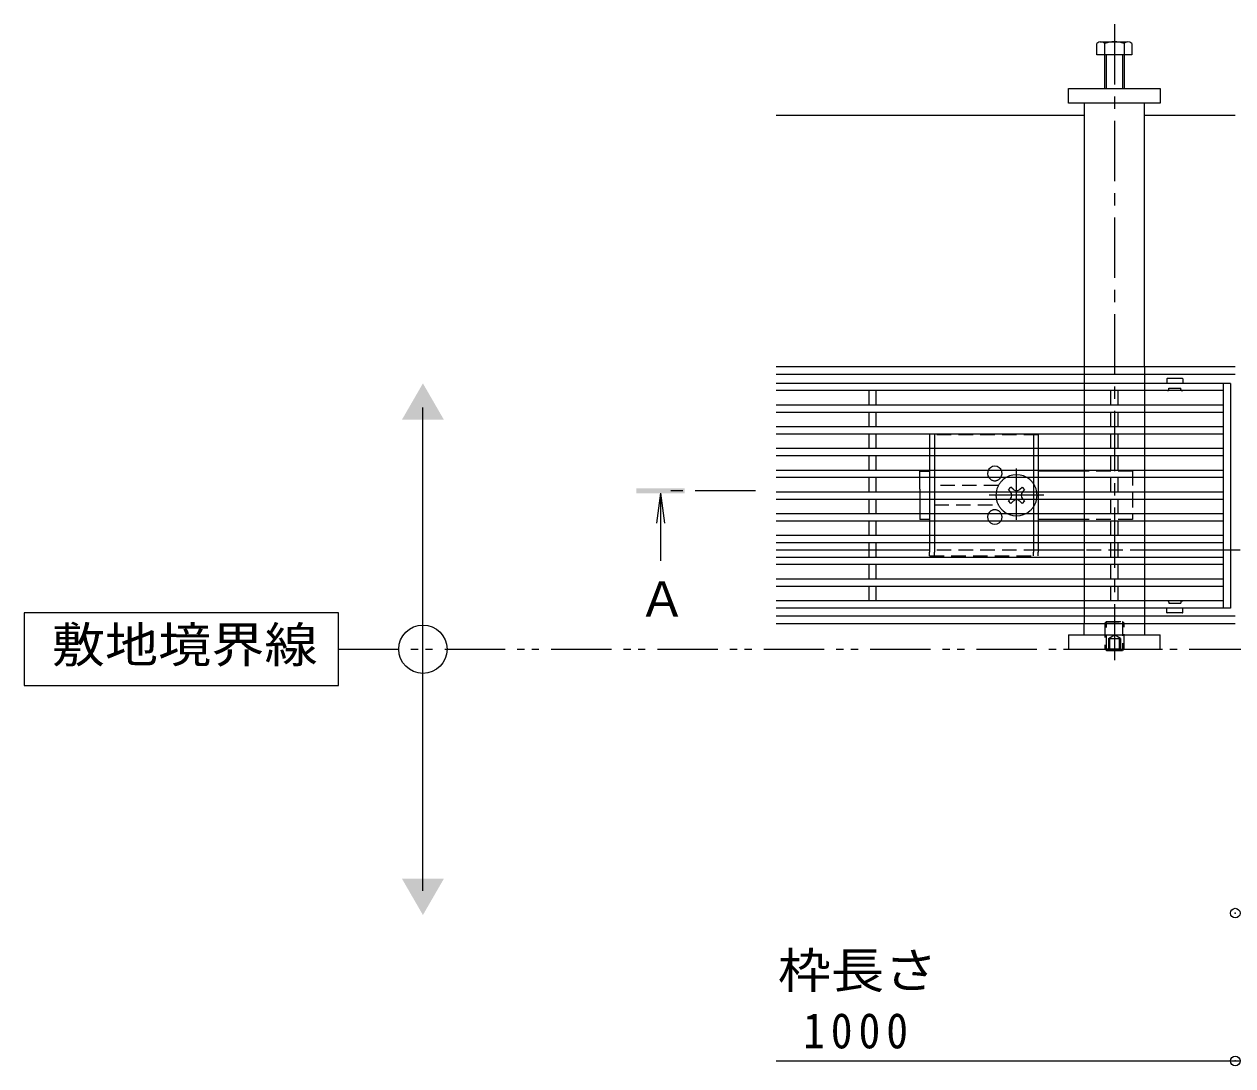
# Model space of a CAD drawing. Units: millimetres at full size, sheet at 1:5; details may follow other scales. Extents: x -1763 to 1942, y -1329 to 1372.
# Drawn here: x -1763 to -1263, y 7 to 438 of the extents above; entities that cross this region are included whole.
import ezdxf
from ezdxf.enums import TextEntityAlignment as Align

# ---------------------------------------------------------------- set-up
doc = ezdxf.new("R2010")
doc.units = ezdxf.units.MM
doc.header["$LTSCALE"] = 5
doc.header["$PDMODE"] = 32
doc.header["$PDSIZE"] = 4
for name, pattern in [('CHAIN1', [8, 5, -1, 1, -1]), ('DASHED1', [1.8, 1.2, -0.6]), ('DOUBLE_CHAIN1', [8.8, 5, -1, 0.6, -0.6, 0.6, -1])]:
    doc.linetypes.add(name, pattern=pattern)
for name, color, linetype, lineweight in [('4-0_OUTLINE-0', 7, 'Continuous', 9), ('4-2_A_避難通路', 3, 'Continuous', 9), ('4-4_0108_天井情報・�', 7, 'Continuous', 9), ('4-5_0055_アルミ建具_', 7, 'Continuous', 9)]:
    doc.layers.add(name, color=color, linetype=linetype, lineweight=lineweight)
doc.styles.add('ＭＳ ゴシック', font='')
doc.styles.get('ＭＳ ゴシック').set_extended_font_data('MS Gothic')

msp = doc.modelspace()

# ---------------------------------------------------------------- linework, layer by layer
at = {"layer": '4-0_OUTLINE-0', "color": 4, "linetype": 'CHAIN1'}
msp.add_line((-1311.791, 437.665), (-1311.791, 174.521), dxfattribs=at)
at = {"layer": '4-0_OUTLINE-0', "color": 2}
for p, q in [((-1317.654, 430.321), (-1306.454, 430.321)), ((-1318.991, 425.021), (-1318.991, 429.721)), ((-1315.791, 411.021), (-1315.791, 429.721)), ((-1307.791, 429.721), (-1307.791, 411.021)), ((-1304.591, 429.721), (-1304.591, 425.021)), ((-1304.591, 425.021), (-1318.991, 425.021)), ((-1315.091, 411.021), (-1315.091, 425.021)), ((-1308.491, 425.021), (-1308.491, 411.021)), ((-1388.291, 266.221), (-1388.291, 259.221)), ((-1386.291, 266.221), (-1386.291, 259.221)), ((-1345.291, 266.221), (-1345.291, 259.221)), ((-1343.291, 266.221), (-1343.291, 259.221)), ((-1388.291, 256.221), (-1388.291, 249.221)), ((-1386.291, 256.221), (-1386.291, 249.221)), ((-1345.291, 256.221), (-1345.291, 249.221)), ((-1343.291, 256.221), (-1343.291, 249.221)), ((-1388.291, 246.221), (-1388.291, 239.221)), ((-1386.291, 246.221), (-1386.291, 239.221)), ((-1345.291, 246.221), (-1345.291, 239.221)), ((-1343.291, 246.221), (-1343.291, 239.221)), ((-1388.291, 236.221), (-1388.291, 229.221)), ((-1386.291, 236.221), (-1386.291, 229.221)), ((-1345.291, 236.221), (-1345.291, 229.221)), ((-1343.291, 236.221), (-1343.291, 229.221)), ((-1388.291, 226.221), (-1388.291, 219.221)), ((-1386.291, 226.221), (-1386.291, 219.221)), ((-1345.291, 226.221), (-1345.291, 219.221)), ((-1343.291, 226.221), (-1343.291, 219.221)), ((-1315.091, 178.505), (-1315.606, 179.021)), ((-1315.091, 179.021), (-1315.091, 178.505)), ((-1315.091, 178.505), (-1308.491, 178.505)), ((-1308.491, 179.021), (-1308.491, 178.505)), ((-1307.975, 179.021), (-1308.491, 178.505))]:
    msp.add_line(p, q, dxfattribs=at)
at = {"layer": '4-0_OUTLINE-0'}
for p, q in [((-1330.791, 411.021), (-1292.791, 411.021)), ((-1330.791, 405.021), (-1330.791, 411.021)), ((-1292.791, 411.021), (-1292.791, 405.021)), ((-1292.791, 405.021), (-1330.791, 405.021)), ((-1324.291, 405.021), (-1324.291, 295.921)), ((-1299.291, 295.921), (-1299.291, 405.021)), ((-1451.791, 400.021), (-1324.291, 400.021)), ((-1299.291, 400.021), (-1261.791, 400.021)), ((-1261.791, 295.921), (-1451.791, 295.921)), ((-1261.791, 292.721), (-1451.791, 292.721)), ((-1324.291, 292.721), (-1324.291, 289.221)), ((-1299.291, 292.721), (-1299.291, 289.221)), ((-1324.291, 286.221), (-1324.291, 279.221)), ((-1299.291, 286.221), (-1299.291, 279.221)), ((-1324.291, 276.221), (-1324.291, 269.221)), ((-1299.291, 276.221), (-1299.291, 269.221)), ((-1324.291, 266.221), (-1324.291, 259.221)), ((-1299.291, 266.221), (-1299.291, 259.221)), ((-1324.291, 256.221), (-1324.291, 249.221)), ((-1299.291, 256.221), (-1299.291, 249.221)), ((-1392.291, 252.721), (-1388.291, 252.721)), ((-1392.291, 245.221), (-1392.291, 252.721)), ((-1324.291, 252.721), (-1343.291, 252.721)), ((-1355.649, 245.019), (-1354.589, 246.079)), ((-1353.73, 245.221), (-1354.589, 246.079)), ((-1350.851, 245.221), (-1349.992, 246.079)), ((-1349.992, 246.079), (-1348.932, 245.019)), ((-1324.291, 246.221), (-1324.291, 239.221)), ((-1299.291, 246.221), (-1299.291, 239.221)), ((-1392.291, 240.221), (-1392.291, 232.721)), ((-1354.765, 244.135), (-1355.649, 245.019)), ((-1354.765, 241.307), (-1355.649, 240.423)), ((-1354.589, 239.362), (-1355.649, 240.423)), ((-1353.73, 240.221), (-1354.589, 239.362)), ((-1350.851, 240.221), (-1349.992, 239.362)), ((-1348.932, 240.423), (-1349.992, 239.362)), ((-1349.816, 244.135), (-1348.932, 245.019)), ((-1349.816, 241.307), (-1348.932, 240.423)), ((-1324.291, 236.221), (-1324.291, 229.221)), ((-1299.291, 236.221), (-1299.291, 229.221)), ((-1388.291, 232.721), (-1392.291, 232.721)), ((-1324.291, 232.721), (-1343.291, 232.721)), ((-1324.291, 226.221), (-1324.291, 219.221)), ((-1299.291, 226.221), (-1299.291, 219.221)), ((-1413.291, 220.021), (-1451.791, 220.021)), ((-1388.291, 220.021), (-1410.291, 220.021)), ((-1324.291, 220.021), (-1343.291, 220.021)), ((-1324.291, 216.221), (-1324.291, 209.221)), ((-1266.791, 220.021), (-1299.291, 220.021)), ((-1299.291, 216.221), (-1299.291, 209.221)), ((-1324.291, 206.221), (-1324.291, 199.221)), ((-1299.291, 206.221), (-1299.291, 199.221)), ((-1324.291, 196.221), (-1324.291, 192.721)), ((-1299.291, 196.221), (-1299.291, 192.721)), ((-1261.791, 192.721), (-1451.791, 192.721)), ((-1261.791, 189.521), (-1451.791, 189.521)), ((-1324.291, 185.021), (-1324.291, 189.521)), ((-1299.291, 189.521), (-1299.291, 185.021)), ((-1330.791, 185.021), (-1292.791, 185.021))]:
    msp.add_line(p, q, dxfattribs=at)
at = {"layer": '4-0_OUTLINE-0', "linetype": 'DASHED1'}
for p, q in [((-1324.291, 295.921), (-1324.291, 292.721)), ((-1299.291, 295.921), (-1299.291, 292.721)), ((-1324.291, 289.221), (-1324.291, 286.221)), ((-1299.291, 289.221), (-1299.291, 286.221)), ((-1324.291, 279.221), (-1324.291, 276.221)), ((-1299.291, 279.221), (-1299.291, 276.221)), ((-1324.291, 269.221), (-1324.291, 266.221)), ((-1299.291, 269.221), (-1299.291, 266.221)), ((-1324.291, 259.221), (-1324.291, 256.221)), ((-1299.291, 259.221), (-1299.291, 256.221)), ((-1304.291, 252.721), (-1324.291, 252.721)), ((-1304.291, 252.721), (-1304.291, 232.721)), ((-1392.291, 245.221), (-1392.291, 240.221)), ((-1359.791, 246.721), (-1386.291, 246.721)), ((-1324.291, 249.221), (-1324.291, 246.221)), ((-1299.291, 249.221), (-1299.291, 246.221)), ((-1386.291, 238.721), (-1359.791, 238.721)), ((-1324.291, 239.221), (-1324.291, 236.221)), ((-1299.291, 239.221), (-1299.291, 236.221)), ((-1304.291, 232.721), (-1324.291, 232.721)), ((-1324.291, 229.221), (-1324.291, 226.221)), ((-1299.291, 229.221), (-1299.291, 226.221)), ((-1410.291, 220.021), (-1413.291, 220.021)), ((-1343.291, 220.021), (-1388.291, 220.021)), ((-1299.291, 220.021), (-1324.291, 220.021)), ((-1324.291, 219.221), (-1324.291, 216.221)), ((-1299.291, 219.221), (-1299.291, 216.221)), ((-1263.791, 220.021), (-1266.791, 220.021)), ((-1324.291, 209.221), (-1324.291, 206.221)), ((-1299.291, 209.221), (-1299.291, 206.221)), ((-1324.291, 199.221), (-1324.291, 196.221)), ((-1299.291, 199.221), (-1299.291, 196.221)), ((-1324.291, 192.721), (-1324.291, 189.521)), ((-1299.291, 192.721), (-1299.291, 189.521))]:
    msp.add_line(p, q, dxfattribs=at)
at = {"layer": '4-0_OUTLINE-0', "color": 2, "linetype": 'DASHED1'}
for p, q in [((-1343.291, 267.721), (-1388.291, 267.721)), ((-1388.291, 267.721), (-1388.291, 266.221)), ((-1386.291, 267.721), (-1386.291, 266.221)), ((-1345.291, 267.721), (-1345.291, 266.221)), ((-1343.291, 267.721), (-1343.291, 266.221)), ((-1388.291, 259.221), (-1388.291, 256.221)), ((-1386.291, 259.221), (-1386.291, 256.221)), ((-1345.291, 259.221), (-1345.291, 256.221)), ((-1343.291, 259.221), (-1343.291, 256.221)), ((-1388.291, 249.221), (-1388.291, 246.221)), ((-1386.291, 249.221), (-1386.291, 246.221)), ((-1345.291, 249.221), (-1345.291, 246.221)), ((-1343.291, 249.221), (-1343.291, 246.221)), ((-1388.291, 239.221), (-1388.291, 236.221)), ((-1386.291, 239.221), (-1386.291, 236.221)), ((-1345.291, 239.221), (-1345.291, 236.221)), ((-1343.291, 239.221), (-1343.291, 236.221)), ((-1388.291, 229.221), (-1388.291, 226.221)), ((-1386.291, 229.221), (-1386.291, 226.221)), ((-1345.291, 229.221), (-1345.291, 226.221)), ((-1343.291, 229.221), (-1343.291, 226.221)), ((-1388.291, 217.721), (-1388.291, 219.221)), ((-1388.291, 217.721), (-1343.291, 217.721)), ((-1386.291, 217.721), (-1386.291, 219.221)), ((-1345.291, 217.721), (-1345.291, 219.221)), ((-1343.291, 217.721), (-1343.291, 219.221)), ((-1315.091, 190.505), (-1315.791, 189.805)), ((-1315.091, 179.021), (-1315.091, 190.505)), ((-1315.091, 190.505), (-1308.491, 190.505)), ((-1308.491, 190.505), (-1308.491, 179.021)), ((-1307.791, 189.805), (-1308.491, 190.505)), ((-1315.791, 189.805), (-1315.791, 179.205)), ((-1315.791, 189.805), (-1307.791, 189.805)), ((-1307.791, 179.205), (-1307.791, 189.805)), ((-1314.291, 183.505), (-1311.791, 184.948)), ((-1314.291, 183.505), (-1309.291, 183.505)), ((-1314.291, 183.505), (-1314.291, 178.505)), ((-1313.791, 183.505), (-1313.791, 178.505)), ((-1309.291, 183.505), (-1311.791, 184.948)), ((-1309.791, 183.505), (-1309.791, 178.505)), ((-1309.291, 183.505), (-1309.291, 178.505)), ((-1315.791, 179.205), (-1307.791, 179.205)), ((-1315.791, 179.205), (-1315.606, 179.021)), ((-1307.791, 179.205), (-1307.975, 179.021))]:
    msp.add_line(p, q, dxfattribs=at)
at = {"layer": '4-0_OUTLINE-0', "linetype": 'CHAIN1'}
for p, q in [((-1352.291, 232.536), (-1352.291, 253.793)), ((-1341.033, 242.721), (-1363.642, 242.721))]:
    msp.add_line(p, q, dxfattribs=at)
at = {"layer": '4-0_OUTLINE-0'}
for points in [[(-1259.791, 220.021), (-1261.791, 220.021), (-1263.791, 220.021)], [(-1330.791, 185.021), (-1330.791, 179.021), (-1292.791, 179.021), (-1292.791, 185.021)]]:
    msp.add_lwpolyline(points, dxfattribs=at)
at = {"layer": '4-0_OUTLINE-0', "color": 2}
for centre, radius, start, end in [((-1317.391, 427.945), 2.39, 47.9749, 132.0251), ((-1311.791, 416.913), 13.418, 72.65606, 107.34394), ((-1306.191, 427.945), 2.39, 47.9749, 132.0251)]:
    msp.add_arc(centre, radius, start, end, dxfattribs=at)
at = {"layer": '4-0_OUTLINE-0'}
for centre, radius, start, end in [((-1361.291, 251.721), 3, 303.55731, 236.44269), ((-1352.291, 242.721), 8.5, 49.88083, 130.11917), ((-1352.291, 242.721), 8.5, 155.68426, 204.31574), ((-1352.291, 246.61), 2, 223.98214, 316.01786), ((-1352.291, 242.721), 8.5, 335.68426, 24.31574), ((-1356.18, 242.721), 2, 315, 45), ((-1352.291, 238.832), 2, 43.98214, 136.01786), ((-1348.402, 242.721), 2, 135, 225), ((-1361.291, 233.721), 3, 123.55731, 56.44269), ((-1352.291, 242.721), 8.5, 229.88083, 310.11917)]:
    msp.add_arc(centre, radius, start, end, dxfattribs=at)
at = {"layer": '4-0_OUTLINE-0', "linetype": 'DASHED1'}
for centre, radius, start, end in [((-1361.291, 251.721), 3, 236.44269, 303.55731), ((-1352.291, 242.721), 8.5, 130.11917, 155.68426), ((-1352.291, 242.721), 8.5, 24.31574, 49.88083), ((-1361.291, 233.721), 3, 56.44269, 123.55731), ((-1352.291, 242.721), 8.5, 204.31574, 229.88083), ((-1352.291, 242.721), 8.5, 310.11917, 335.68426)]:
    msp.add_arc(centre, radius, start, end, dxfattribs=at)
at = {"layer": '4-2_A_避難通路'}
for p, q in [((-1290.041, 290.921), (-1290.041, 289.021)), ((-1283.641, 291.021), (-1289.941, 291.021)), ((-1283.541, 290.921), (-1283.541, 289.021)), ((-1263.791, 289.021), (-1451.791, 289.021)), ((-1410.291, 286.021), (-1451.791, 286.021)), ((-1413.291, 280.021), (-1413.291, 286.021)), ((-1410.291, 280.021), (-1410.291, 286.021)), ((-1313.291, 280.021), (-1313.291, 286.021)), ((-1266.791, 286.021), (-1310.291, 286.021)), ((-1266.791, 289.021), (-1266.791, 196.021)), ((-1263.791, 289.021), (-1263.791, 196.021)), ((-1266.791, 280.021), (-1451.791, 280.021)), ((-1266.791, 277.021), (-1451.791, 277.021)), ((-1413.291, 271.021), (-1413.291, 277.021)), ((-1410.291, 271.021), (-1410.291, 277.021)), ((-1313.291, 271.021), (-1313.291, 277.021)), ((-1310.291, 271.021), (-1310.291, 277.021)), ((-1266.791, 271.021), (-1451.791, 271.021)), ((-1266.791, 268.021), (-1451.791, 268.021)), ((-1413.291, 262.021), (-1413.291, 268.021)), ((-1410.291, 262.021), (-1410.291, 268.021)), ((-1313.291, 262.021), (-1313.291, 268.021)), ((-1310.291, 262.021), (-1310.291, 268.021)), ((-1266.791, 262.021), (-1451.791, 262.021)), ((-1266.791, 259.021), (-1451.791, 259.021)), ((-1413.291, 253.021), (-1413.291, 259.021)), ((-1410.291, 253.021), (-1410.291, 259.021)), ((-1313.291, 253.021), (-1313.291, 259.021)), ((-1310.291, 253.021), (-1310.291, 259.021)), ((-1266.791, 253.021), (-1451.791, 253.021)), ((-1266.791, 250.021), (-1451.791, 250.021)), ((-1413.291, 244.021), (-1413.291, 250.021)), ((-1410.291, 244.021), (-1410.291, 250.021)), ((-1313.291, 244.021), (-1313.291, 250.021)), ((-1310.291, 244.021), (-1310.291, 250.021)), ((-1266.791, 244.021), (-1451.791, 244.021)), ((-1266.791, 241.021), (-1451.791, 241.021)), ((-1413.291, 235.021), (-1413.291, 241.021)), ((-1410.291, 235.021), (-1410.291, 241.021)), ((-1313.291, 235.021), (-1313.291, 241.021)), ((-1310.291, 235.021), (-1310.291, 241.021)), ((-1266.791, 235.021), (-1451.791, 235.021)), ((-1266.791, 232.021), (-1451.791, 232.021)), ((-1413.291, 226.021), (-1413.291, 232.021)), ((-1410.291, 226.021), (-1410.291, 232.021)), ((-1313.291, 226.021), (-1313.291, 232.021)), ((-1310.291, 226.021), (-1310.291, 232.021)), ((-1266.791, 226.021), (-1451.791, 226.021)), ((-1266.791, 223.021), (-1451.791, 223.021)), ((-1413.291, 217.021), (-1413.291, 223.021)), ((-1410.291, 217.021), (-1410.291, 223.021)), ((-1313.291, 217.021), (-1313.291, 223.021)), ((-1310.291, 217.021), (-1310.291, 223.021)), ((-1266.791, 217.021), (-1451.791, 217.021)), ((-1266.791, 214.021), (-1451.791, 214.021)), ((-1413.291, 208.021), (-1413.291, 214.021)), ((-1410.291, 208.021), (-1410.291, 214.021)), ((-1313.291, 208.021), (-1313.291, 214.021)), ((-1310.291, 208.021), (-1310.291, 214.021)), ((-1266.791, 208.021), (-1451.791, 208.021)), ((-1266.791, 205.021), (-1451.791, 205.021)), ((-1413.291, 199.021), (-1413.291, 205.021)), ((-1410.291, 199.021), (-1410.291, 205.021)), ((-1313.291, 199.021), (-1313.291, 205.021)), ((-1310.291, 199.021), (-1310.291, 205.021)), ((-1266.791, 199.021), (-1451.791, 199.021)), ((-1263.791, 196.021), (-1451.791, 196.021)), ((-1290.041, 194.121), (-1290.041, 196.021)), ((-1283.541, 194.121), (-1283.541, 196.021)), ((-1283.641, 194.021), (-1289.941, 194.021))]:
    msp.add_line(p, q, dxfattribs=at)
at = {"layer": '4-2_A_避難通路', "linetype": 'DASHED1'}
for p, q in [((-1289.791, 286.021), (-1290.041, 286.021)), ((-1289.291, 286.521), (-1289.291, 287.021)), ((-1289.291, 287.021), (-1284.291, 287.021)), ((-1284.291, 286.521), (-1284.291, 287.021)), ((-1283.791, 286.021), (-1283.541, 286.021)), ((-1289.791, 199.021), (-1290.041, 199.021)), ((-1289.291, 198.521), (-1289.291, 198.021)), ((-1289.291, 198.021), (-1284.291, 198.021)), ((-1284.291, 198.521), (-1284.291, 198.021)), ((-1283.791, 199.021), (-1283.541, 199.021))]:
    msp.add_line(p, q, dxfattribs=at)
at = {"layer": '4-2_A_避難通路'}
msp.add_lwpolyline([(-1310.291, 280.021), (-1310.291, 286.021), (-1410.291, 286.021)], dxfattribs=at)
for centre, start, end in [((-1289.941, 290.921), 90, 180), ((-1283.641, 290.921), 0, 90), ((-1289.941, 194.121), 180, 270), ((-1283.641, 194.121), 270, 0)]:
    msp.add_arc(centre, 0.1, start, end, dxfattribs=at)
at = {"layer": '4-2_A_避難通路', "linetype": 'DASHED1'}
for centre, start, end in [((-1289.791, 286.521), 270, 0), ((-1283.791, 286.521), 180, 270), ((-1289.791, 198.521), 0, 90), ((-1283.791, 198.521), 90, 180)]:
    msp.add_arc(centre, 0.5, start, end, dxfattribs=at)
at = {"layer": '4-4_0108_天井情報・�'}
msp.add_line((-1451.791, 8.616), (-71.791, 8.616), dxfattribs=at)
for p in [(-1261.791, 69.801), (-1261.791, 8.616)]:
    msp.add_point(p, dxfattribs=at)
at = {"layer": '4-5_0055_アルミ建具_'}
msp.add_line((-1597.888, 79.021), (-1597.888, 279.021), dxfattribs=at)
at = {"layer": '4-5_0055_アルミ建具_', "color": 4}
for q in [(-1501.19, 231.128), (-1497.927, 231.128), (-1499.559, 215.521)]:
    msp.add_line((-1499.559, 243.521), q, dxfattribs=at)
at = {"layer": '4-5_0055_アルミ建具_', "color": 4, "linetype": 'CHAIN1'}
msp.add_line((-1460.291, 244.521), (-1499.559, 244.521), dxfattribs=at)
at = {"layer": '4-5_0055_アルミ建具_', "color": 2, "linetype": 'DOUBLE_CHAIN1'}
msp.add_line((-1632.865, 179.021), (45.755, 179.021), dxfattribs=at)
at = {"layer": '4-5_0055_アルミ建具_'}
msp.add_lwpolyline([(-1762.865, 164.021), (-1632.865, 164.021), (-1632.865, 194.021), (-1762.865, 194.021)], close=True, dxfattribs=at)
msp.add_circle((-1597.888, 179.021), 10, dxfattribs=at)
for points in [[(-1606.548, 274.021), (-1589.228, 274.021), (-1597.888, 289.021)], [(-1606.548, 84.021), (-1589.228, 84.021), (-1597.888, 69.021)]]:
    msp.add_solid(points, dxfattribs=at)
at = {"layer": '4-5_0055_アルミ建具_', "color": 4}
msp.add_solid([(-1489.559, 243.521), (-1489.559, 245.521), (-1509.559, 243.521), (-1509.559, 245.521)], dxfattribs=at)

# ---------------------------------------------------------------- texts
at = {"layer": '4-4_0108_天井情報・�', "color": 2, "style": 'ＭＳ ゴシック', "width": 1.1}
msp.add_text('枠長さ', height=14.66, dxfattribs=at).set_placement((-1451.04, 34.369), align=Align.BOTTOM_LEFT)
at = {"layer": '4-4_0108_天井情報・�', "color": 2, "insert": (-1440.615, 13.616), "char_height": 14.66, "attachment_point": 7, "style": 'ＭＳ ゴシック'}
msp.add_mtext('\\T1.28;\\W0.9;1000', dxfattribs=at)
at = {"layer": '4-5_0055_アルミ建具_', "color": 2, "style": 'ＭＳ ゴシック'}
msp.add_text('Ａ', height=14.66, dxfattribs=at).set_placement((-1508.881, 188.041), align=Align.BOTTOM_LEFT)
at = {"layer": '4-5_0055_アルミ建具_', "color": 2, "style": 'ＭＳ ゴシック', "width": 1.1}
msp.add_text('敷地境界線', height=14.66, dxfattribs=at).set_placement((-1751.444, 169.122), align=Align.BOTTOM_LEFT)

doc.saveas('drawing.dxf')
